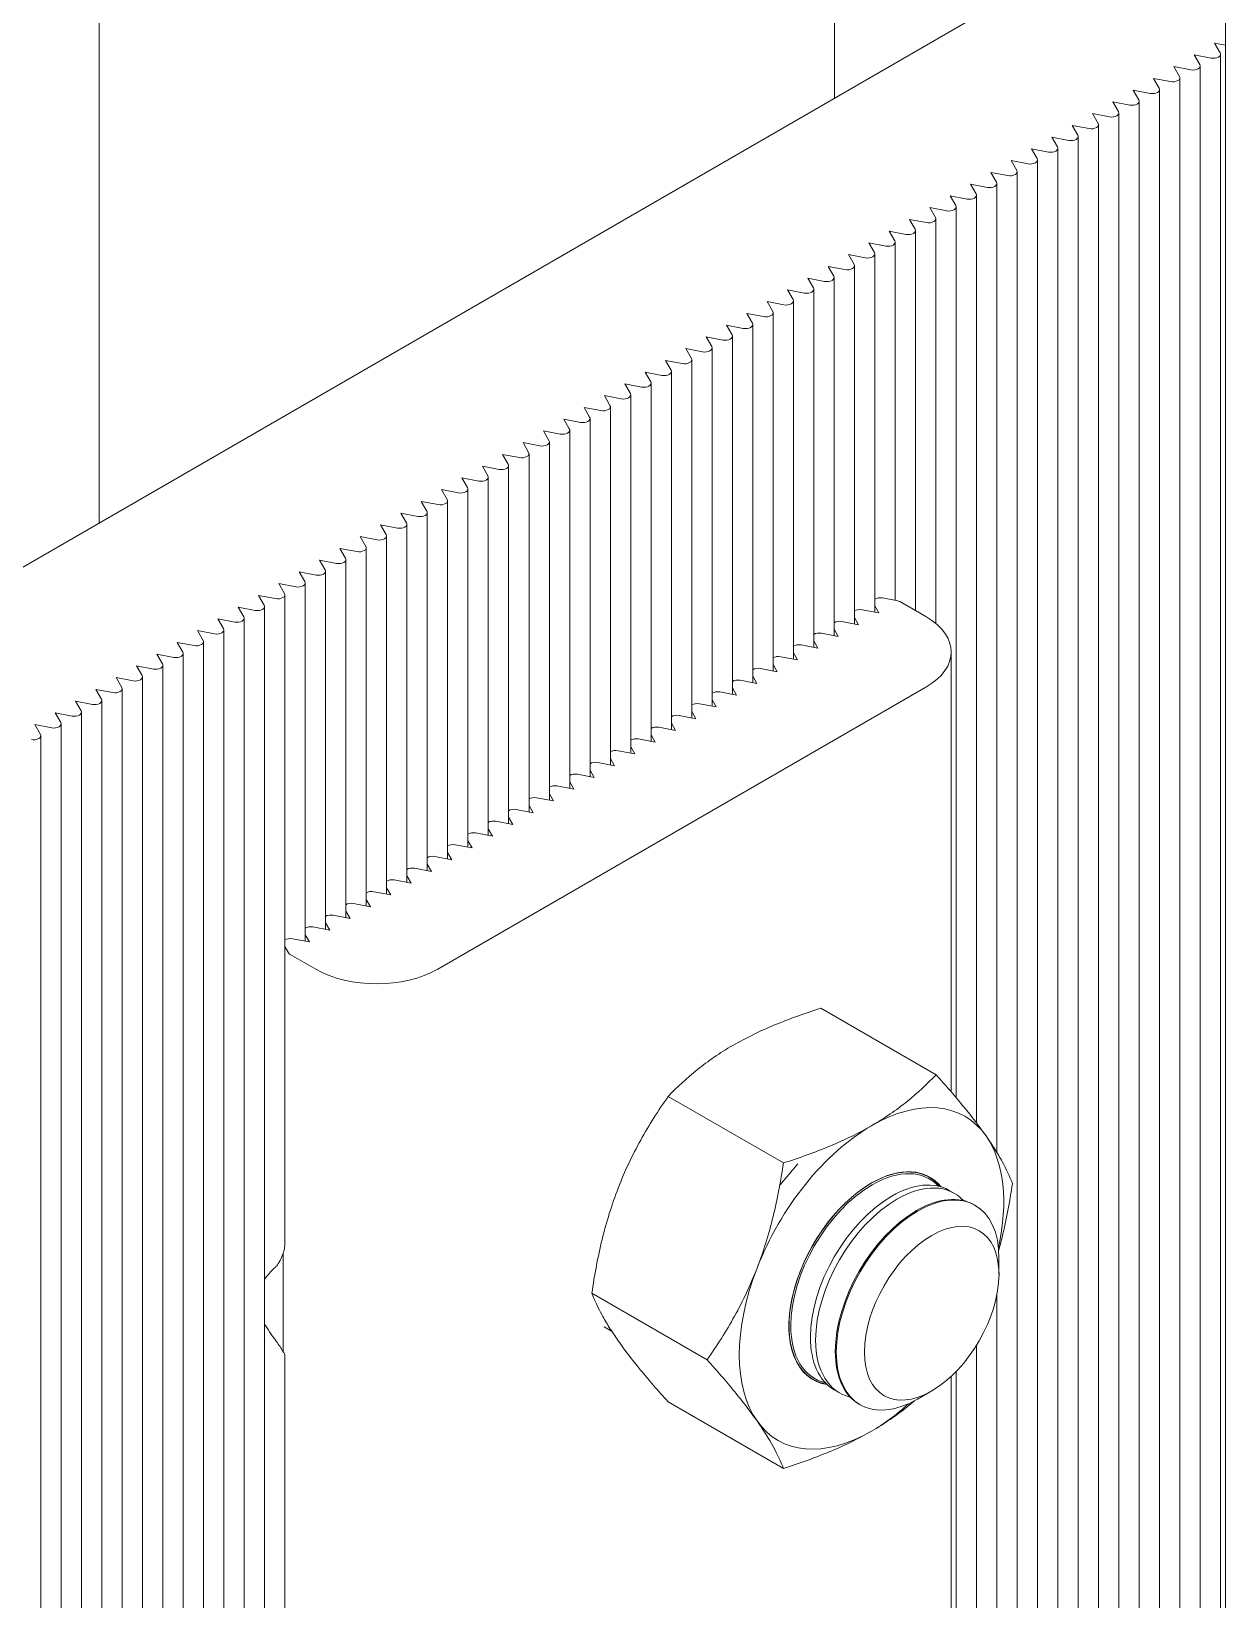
# Model space of a CAD drawing. Extents: x -37 to 4620, y -49 to 348.
# Drawn here: x 1783.44 to 1790.91, y 242.54 to 252.35 of the extents above; entities that cross this region are included whole.
import ezdxf

# ---------------------------------------------------------------- set-up
doc = ezdxf.new("R2010")
doc.units = 0
doc.header["$LTSCALE"] = 5
doc.layers.add('PV-B6A89', color=7, linetype='CONTINUOUS', lineweight=15)

msp = doc.modelspace()

# ---------------------------------------------------------------- linework, layer by layer
at = {"layer": 'PV-B6A89', "extrusion": (-1.1e-15, 0.816497, 0.57735)}
for p, q in [((1783.865, 258.4319, 36.4621), (1783.865, 249.2767, 36.4621)), ((1788.4657, 251.933, 36.4621), (1788.4657, 257.9259, 36.4621)), ((1790.9135, 235.2107, 36.4621), (1790.9135, 253.5819, 36.4621)), ((1781.2985, 247.795, 36.4621), (1790.9135, 253.3462, 36.4621)), ((1790.9135, 252.2643, 36.4621), (1790.8444, 252.2775, 36.4621)), ((1790.8444, 252.2775, 36.4621), (1790.8796, 252.2166, 36.4621)), ((1790.8227, 252.1838, 36.4621), (1790.7171, 252.2041, 36.4621)), ((1790.7171, 252.2041, 36.4621), (1790.7523, 252.1431, 36.4621)), ((1790.8819, 236.7766, 36.4621), (1790.8819, 252.2084, 36.4621)), ((1790.6954, 252.1103, 36.4621), (1790.5899, 252.1306, 36.4621)), ((1790.5899, 252.1306, 36.4621), (1790.625, 252.0696, 36.4621)), ((1790.7546, 236.7031, 36.4621), (1790.7546, 252.1349, 36.4621)), ((1790.4408, 251.9633, 36.4621), (1790.3353, 251.9836, 36.4621)), ((1790.3353, 251.9836, 36.4621), (1790.3705, 251.9227, 36.4621)), ((1790.5681, 252.0368, 36.4621), (1790.4626, 252.0571, 36.4621)), ((1790.4626, 252.0571, 36.4621), (1790.4978, 251.9962, 36.4621)), ((1790.5001, 236.5562, 36.4621), (1790.5001, 251.9879, 36.4621)), ((1790.6273, 236.6296, 36.4621), (1790.6273, 252.0614, 36.4621)), ((1790.3136, 251.8898, 36.4621), (1790.208, 251.9101, 36.4621)), ((1790.208, 251.9101, 36.4621), (1790.2432, 251.8492, 36.4621)), ((1790.3728, 236.4827, 36.4621), (1790.3728, 251.9145, 36.4621)), ((1790.1863, 251.8163, 36.4621), (1790.0807, 251.8366, 36.4621)), ((1790.0807, 251.8366, 36.4621), (1790.1159, 251.7757, 36.4621)), ((1790.2455, 236.4092, 36.4621), (1790.2455, 251.841, 36.4621)), ((1789.9317, 251.6694, 36.4621), (1789.8262, 251.6897, 36.4621)), ((1789.8262, 251.6897, 36.4621), (1789.8614, 251.6287, 36.4621)), ((1790.059, 251.7428, 36.4621), (1789.9535, 251.7632, 36.4621)), ((1789.9535, 251.7632, 36.4621), (1789.9886, 251.7022, 36.4621)), ((1789.9909, 236.2622, 36.4621), (1789.9909, 251.694, 36.4621)), ((1790.1182, 236.3357, 36.4621), (1790.1182, 251.7675, 36.4621)), ((1789.8044, 251.5959, 36.4621), (1789.6989, 251.6162, 36.4621)), ((1789.6989, 251.6162, 36.4621), (1789.7341, 251.5553, 36.4621)), ((1789.8637, 236.1887, 36.4621), (1789.8637, 251.6205, 36.4621)), ((1789.6772, 251.5224, 36.4621), (1789.5716, 251.5427, 36.4621)), ((1789.5716, 251.5427, 36.4621), (1789.6068, 251.4818, 36.4621)), ((1789.7364, 236.1153, 36.4621), (1789.7364, 251.547, 36.4621)), ((1789.4226, 251.3754, 36.4621), (1789.3171, 251.3957, 36.4621)), ((1789.3171, 251.3957, 36.4621), (1789.3522, 251.3348, 36.4621)), ((1789.5499, 251.4489, 36.4621), (1789.4443, 251.4692, 36.4621)), ((1789.4443, 251.4692, 36.4621), (1789.4795, 251.4083, 36.4621)), ((1789.4818, 245.3402, 36.4621), (1789.4818, 251.4001, 36.4621)), ((1789.6091, 236.0418, 36.4621), (1789.6091, 251.4736, 36.4621)), ((1789.2953, 251.3019, 36.4621), (1789.1898, 251.3222, 36.4621)), ((1789.1898, 251.3222, 36.4621), (1789.225, 251.2613, 36.4621)), ((1789.3545, 245.5244, 36.4621), (1789.3545, 251.3266, 36.4621)), ((1789.168, 251.2285, 36.4621), (1789.0625, 251.2488, 36.4621)), ((1789.0625, 251.2488, 36.4621), (1789.0977, 251.1878, 36.4621)), ((1789.2273, 245.6818, 36.4621), (1789.2273, 251.2531, 36.4621)), ((1788.9135, 251.0815, 36.4621), (1788.8079, 251.1018, 36.4621)), ((1788.8079, 251.1018, 36.4621), (1788.8431, 251.0409, 36.4621)), ((1788.9352, 251.1753, 36.4621), (1788.9704, 251.1143, 36.4621)), ((1789.0408, 251.155, 36.4621), (1788.9352, 251.1753, 36.4621)), ((1788.9727, 248.7286, 36.4621), (1788.9727, 251.1061, 36.4621)), ((1789.1, 248.6481, 36.4621), (1789.1, 251.1796, 36.4621)), ((1788.7862, 251.008, 36.4621), (1788.6807, 251.0283, 36.4621)), ((1788.6807, 251.0283, 36.4621), (1788.7158, 250.9674, 36.4621)), ((1788.8454, 248.7921, 36.4621), (1788.8454, 251.0326, 36.4621)), ((1788.6589, 250.9345, 36.4621), (1788.5534, 250.9548, 36.4621)), ((1788.5534, 250.9548, 36.4621), (1788.5886, 250.8939, 36.4621)), ((1788.7182, 248.7186, 36.4621), (1788.7182, 250.9592, 36.4621)), ((1788.4044, 250.7875, 36.4621), (1788.2988, 250.8079, 36.4621)), ((1788.2988, 250.8079, 36.4621), (1788.334, 250.7469, 36.4621)), ((1788.5316, 250.861, 36.4621), (1788.4261, 250.8813, 36.4621)), ((1788.4261, 250.8813, 36.4621), (1788.4613, 250.8204, 36.4621)), ((1788.4636, 248.5716, 36.4621), (1788.4636, 250.8122, 36.4621)), ((1788.5909, 248.6451, 36.4621), (1788.5909, 250.8857, 36.4621)), ((1788.2771, 250.7141, 36.4621), (1788.1715, 250.7344, 36.4621)), ((1788.1715, 250.7344, 36.4621), (1788.2067, 250.6734, 36.4621)), ((1788.3363, 248.4981, 36.4621), (1788.3363, 250.7387, 36.4621)), ((1788.1498, 250.6406, 36.4621), (1788.0443, 250.6609, 36.4621)), ((1788.0443, 250.6609, 36.4621), (1788.0794, 250.6, 36.4621)), ((1788.209, 248.4246, 36.4621), (1788.209, 250.6652, 36.4621)), ((1787.8952, 250.4936, 36.4621), (1787.7897, 250.5139, 36.4621)), ((1787.7897, 250.5139, 36.4621), (1787.8249, 250.453, 36.4621)), ((1788.0225, 250.5671, 36.4621), (1787.917, 250.5874, 36.4621)), ((1787.917, 250.5874, 36.4621), (1787.9522, 250.5265, 36.4621)), ((1787.9545, 248.2777, 36.4621), (1787.9545, 250.5183, 36.4621)), ((1788.0818, 248.3511, 36.4621), (1788.0818, 250.5917, 36.4621)), ((1787.768, 250.4201, 36.4621), (1787.6624, 250.4404, 36.4621)), ((1787.6624, 250.4404, 36.4621), (1787.6976, 250.3795, 36.4621)), ((1787.8272, 248.2042, 36.4621), (1787.8272, 250.4448, 36.4621)), ((1787.6407, 250.3466, 36.4621), (1787.5352, 250.3669, 36.4621)), ((1787.5352, 250.3669, 36.4621), (1787.5703, 250.306, 36.4621)), ((1787.6999, 248.1307, 36.4621), (1787.6999, 250.3713, 36.4621)), ((1787.3861, 250.1997, 36.4621), (1787.2806, 250.22, 36.4621)), ((1787.2806, 250.22, 36.4621), (1787.3158, 250.159, 36.4621)), ((1787.5134, 250.2732, 36.4621), (1787.4079, 250.2935, 36.4621)), ((1787.4079, 250.2935, 36.4621), (1787.4431, 250.2325, 36.4621)), ((1787.4454, 247.9837, 36.4621), (1787.4454, 250.2243, 36.4621)), ((1787.5726, 248.0572, 36.4621), (1787.5726, 250.2978, 36.4621)), ((1787.2589, 250.1262, 36.4621), (1787.1533, 250.1465, 36.4621)), ((1787.1533, 250.1465, 36.4621), (1787.1885, 250.0856, 36.4621)), ((1787.3181, 247.9102, 36.4621), (1787.3181, 250.1508, 36.4621)), ((1787.1316, 250.0527, 36.4621), (1787.026, 250.073, 36.4621)), ((1787.026, 250.073, 36.4621), (1787.0612, 250.0121, 36.4621)), ((1787.1908, 247.8367, 36.4621), (1787.1908, 250.0773, 36.4621)), ((1786.877, 249.9057, 36.4621), (1786.7715, 249.926, 36.4621)), ((1786.7715, 249.926, 36.4621), (1786.8067, 249.8651, 36.4621)), ((1787.0043, 249.9792, 36.4621), (1786.8988, 249.9995, 36.4621)), ((1786.8988, 249.9995, 36.4621), (1786.9339, 249.9386, 36.4621)), ((1786.9362, 247.6898, 36.4621), (1786.9362, 249.9304, 36.4621)), ((1787.0635, 247.7633, 36.4621), (1787.0635, 250.0039, 36.4621)), ((1786.7497, 249.8322, 36.4621), (1786.6442, 249.8526, 36.4621)), ((1786.6442, 249.8526, 36.4621), (1786.6794, 249.7916, 36.4621)), ((1786.809, 247.6163, 36.4621), (1786.809, 249.8569, 36.4621)), ((1786.6225, 249.7588, 36.4621), (1786.5169, 249.7791, 36.4621)), ((1786.5169, 249.7791, 36.4621), (1786.5521, 249.7181, 36.4621)), ((1786.6817, 247.5428, 36.4621), (1786.6817, 249.7834, 36.4621)), ((1786.3679, 249.6118, 36.4621), (1786.2624, 249.6321, 36.4621)), ((1786.2624, 249.6321, 36.4621), (1786.2975, 249.5712, 36.4621)), ((1786.4952, 249.6853, 36.4621), (1786.3896, 249.7056, 36.4621)), ((1786.3896, 249.7056, 36.4621), (1786.4248, 249.6447, 36.4621)), ((1786.4271, 247.3958, 36.4621), (1786.4271, 249.6364, 36.4621)), ((1786.5544, 247.4693, 36.4621), (1786.5544, 249.7099, 36.4621)), ((1786.2406, 249.5383, 36.4621), (1786.1351, 249.5586, 36.4621)), ((1786.1351, 249.5586, 36.4621), (1786.1703, 249.4977, 36.4621)), ((1786.2998, 247.3224, 36.4621), (1786.2998, 249.563, 36.4621)), ((1786.1133, 249.4648, 36.4621), (1786.0078, 249.4851, 36.4621)), ((1786.0078, 249.4851, 36.4621), (1786.043, 249.4242, 36.4621)), ((1786.1726, 247.2489, 36.4621), (1786.1726, 249.4895, 36.4621)), ((1785.8588, 249.3179, 36.4621), (1785.7532, 249.3382, 36.4621)), ((1785.7532, 249.3382, 36.4621), (1785.7884, 249.2772, 36.4621)), ((1785.9861, 249.3913, 36.4621), (1785.8805, 249.4116, 36.4621)), ((1785.8805, 249.4116, 36.4621), (1785.9157, 249.3507, 36.4621)), ((1785.918, 247.1019, 36.4621), (1785.918, 249.3425, 36.4621)), ((1786.0453, 247.1754, 36.4621), (1786.0453, 249.416, 36.4621)), ((1785.7315, 249.2444, 36.4621), (1785.626, 249.2647, 36.4621)), ((1785.626, 249.2647, 36.4621), (1785.6611, 249.2037, 36.4621)), ((1785.7907, 247.0284, 36.4621), (1785.7907, 249.269, 36.4621)), ((1785.6042, 249.1709, 36.4621), (1785.4987, 249.1912, 36.4621)), ((1785.4987, 249.1912, 36.4621), (1785.5339, 249.1303, 36.4621)), ((1785.6635, 246.9549, 36.4621), (1785.6635, 249.1955, 36.4621)), ((1785.2441, 249.0442, 36.4621), (1785.2793, 248.9833, 36.4621)), ((1785.3497, 249.0239, 36.4621), (1785.2441, 249.0442, 36.4621)), ((1785.3714, 249.1177, 36.4621), (1785.4066, 249.0568, 36.4621)), ((1785.4769, 249.0974, 36.4621), (1785.3714, 249.1177, 36.4621)), ((1785.4089, 246.808, 36.4621), (1785.4089, 249.0486, 36.4621)), ((1785.5362, 246.8814, 36.4621), (1785.5362, 249.122, 36.4621)), ((1785.1168, 248.9707, 36.4621), (1785.152, 248.9098, 36.4621)), ((1785.2224, 248.9504, 36.4621), (1785.1168, 248.9707, 36.4621)), ((1785.2816, 246.7345, 36.4621), (1785.2816, 248.9751, 36.4621)), ((1784.9896, 248.8973, 36.4621), (1785.0247, 248.8363, 36.4621)), ((1785.0951, 248.8769, 36.4621), (1784.9896, 248.8973, 36.4621)), ((1785.1543, 246.661, 36.4621), (1785.1543, 248.9016, 36.4621)), ((1784.8405, 248.73, 36.4621), (1784.735, 248.7503, 36.4621)), ((1784.735, 248.7503, 36.4621), (1784.7702, 248.6894, 36.4621)), ((1784.9678, 248.8035, 36.4621), (1784.8623, 248.8238, 36.4621)), ((1784.8623, 248.8238, 36.4621), (1784.8975, 248.7628, 36.4621)), ((1784.8998, 233.3228, 36.4621), (1784.8998, 248.7546, 36.4621)), ((1785.0271, 244.7678, 36.4621), (1785.0271, 248.8281, 36.4621)), ((1788.7443, 248.7135, 36.4621), (1788.6388, 248.7338, 36.4621)), ((1788.7182, 248.7589, 36.4621), (1788.7443, 248.7135, 36.4621)), ((1788.8615, 248.789, 36.4621), (1788.7661, 248.8073, 36.4621)), ((1789.0382, 248.6908, 36.4621), (1788.8791, 248.7827, 36.4621)), ((1784.7133, 248.6565, 36.4621), (1784.6077, 248.6768, 36.4621)), ((1784.6077, 248.6768, 36.4621), (1784.6429, 248.6159, 36.4621)), ((1784.7725, 233.2494, 36.4621), (1784.7725, 248.6811, 36.4621)), ((1788.617, 248.64, 36.4621), (1788.5115, 248.6604, 36.4621)), ((1788.5909, 248.6854, 36.4621), (1788.617, 248.64, 36.4621)), ((1784.586, 248.583, 36.4621), (1784.4805, 248.6033, 36.4621)), ((1784.4805, 248.6033, 36.4621), (1784.5156, 248.5424, 36.4621)), ((1784.6452, 233.1759, 36.4621), (1784.6452, 248.6077, 36.4621)), ((1788.3363, 248.5384, 36.4621), (1788.3625, 248.4931, 36.4621)), ((1788.4898, 248.5666, 36.4621), (1788.3842, 248.5869, 36.4621)), ((1788.4636, 248.6119, 36.4621), (1788.4898, 248.5666, 36.4621)), ((1784.3314, 248.436, 36.4621), (1784.2259, 248.4563, 36.4621)), ((1784.2259, 248.4563, 36.4621), (1784.2611, 248.3954, 36.4621)), ((1784.4587, 248.5095, 36.4621), (1784.3532, 248.5298, 36.4621)), ((1784.3532, 248.5298, 36.4621), (1784.3884, 248.4689, 36.4621)), ((1784.3907, 233.0289, 36.4621), (1784.3907, 248.4607, 36.4621)), ((1784.5179, 233.1024, 36.4621), (1784.5179, 248.5342, 36.4621)), ((1788.2352, 248.4196, 36.4621), (1788.1297, 248.4399, 36.4621)), ((1788.209, 248.4649, 36.4621), (1788.2352, 248.4196, 36.4621)), ((1788.3625, 248.4931, 36.4621), (1788.257, 248.5134, 36.4621)), ((1789.1964, 245.7179, 36.4621), (1789.1964, 248.4704, 36.4621)), ((1784.2042, 248.3626, 36.4621), (1784.0986, 248.3829, 36.4621)), ((1784.0986, 248.3829, 36.4621), (1784.1338, 248.3219, 36.4621)), ((1784.2634, 232.9554, 36.4621), (1784.2634, 248.3872, 36.4621)), ((1788.1079, 248.3461, 36.4621), (1788.0024, 248.3664, 36.4621)), ((1788.0818, 248.3914, 36.4621), (1788.1079, 248.3461, 36.4621)), ((1784.0769, 248.2891, 36.4621), (1783.9713, 248.3094, 36.4621)), ((1783.9713, 248.3094, 36.4621), (1784.0065, 248.2484, 36.4621)), ((1784.1361, 232.8819, 36.4621), (1784.1361, 248.3137, 36.4621)), ((1785.9835, 246.4863, 36.4621), (1789.0382, 248.2499, 36.4621)), ((1787.8272, 248.2445, 36.4621), (1787.8534, 248.1991, 36.4621)), ((1787.9807, 248.2726, 36.4621), (1787.8751, 248.2929, 36.4621)), ((1787.9545, 248.318, 36.4621), (1787.9807, 248.2726, 36.4621)), ((1783.8223, 248.1421, 36.4621), (1783.7168, 248.1624, 36.4621)), ((1783.7168, 248.1624, 36.4621), (1783.752, 248.1015, 36.4621)), ((1783.9496, 248.2156, 36.4621), (1783.8441, 248.2359, 36.4621)), ((1783.8441, 248.2359, 36.4621), (1783.8792, 248.175, 36.4621)), ((1783.8815, 232.735, 36.4621), (1783.8815, 248.1667, 36.4621)), ((1784.0088, 232.8084, 36.4621), (1784.0088, 248.2402, 36.4621)), ((1787.7261, 248.1257, 36.4621), (1787.6206, 248.146, 36.4621)), ((1787.6999, 248.171, 36.4621), (1787.7261, 248.1257, 36.4621)), ((1787.8534, 248.1991, 36.4621), (1787.7478, 248.2194, 36.4621)), ((1783.695, 248.0686, 36.4621), (1783.5895, 248.0889, 36.4621)), ((1783.5895, 248.0889, 36.4621), (1783.6247, 248.028, 36.4621)), ((1783.7543, 232.6615, 36.4621), (1783.7543, 248.0933, 36.4621)), ((1787.5988, 248.0522, 36.4621), (1787.4933, 248.0725, 36.4621)), ((1787.5726, 248.0975, 36.4621), (1787.5988, 248.0522, 36.4621)), ((1783.5678, 247.9951, 36.4621), (1783.4622, 248.0154, 36.4621)), ((1783.4622, 248.0154, 36.4621), (1783.4974, 247.9545, 36.4621)), ((1783.627, 232.588, 36.4621), (1783.627, 248.0198, 36.4621)), ((1787.3181, 247.9505, 36.4621), (1787.3443, 247.9052, 36.4621)), ((1787.4715, 247.9787, 36.4621), (1787.366, 247.999, 36.4621)), ((1787.4454, 248.024, 36.4621), (1787.4715, 247.9787, 36.4621)), ((1783.4997, 232.5145, 36.4621), (1783.4997, 247.9463, 36.4621)), ((1787.217, 247.8317, 36.4621), (1787.1114, 247.852, 36.4621)), ((1787.1908, 247.877, 36.4621), (1787.217, 247.8317, 36.4621)), ((1787.3443, 247.9052, 36.4621), (1787.2387, 247.9255, 36.4621)), ((1787.0897, 247.7582, 36.4621), (1786.9842, 247.7785, 36.4621)), ((1787.0635, 247.8036, 36.4621), (1787.0897, 247.7582, 36.4621)), ((1786.809, 247.6566, 36.4621), (1786.8351, 247.6113, 36.4621)), ((1786.9624, 247.6847, 36.4621), (1786.8569, 247.7051, 36.4621)), ((1786.9362, 247.7301, 36.4621), (1786.9624, 247.6847, 36.4621)), ((1786.7079, 247.5378, 36.4621), (1786.6023, 247.5581, 36.4621)), ((1786.6817, 247.5831, 36.4621), (1786.7079, 247.5378, 36.4621)), ((1786.8351, 247.6113, 36.4621), (1786.7296, 247.6316, 36.4621)), ((1786.5806, 247.4643, 36.4621), (1786.475, 247.4846, 36.4621)), ((1786.5544, 247.5096, 36.4621), (1786.5806, 247.4643, 36.4621)), ((1786.2998, 247.3627, 36.4621), (1786.326, 247.3173, 36.4621)), ((1786.4533, 247.3908, 36.4621), (1786.3478, 247.4111, 36.4621)), ((1786.4271, 247.4361, 36.4621), (1786.4533, 247.3908, 36.4621)), ((1786.1987, 247.2438, 36.4621), (1786.0932, 247.2641, 36.4621)), ((1786.1726, 247.2892, 36.4621), (1786.1987, 247.2438, 36.4621)), ((1786.326, 247.3173, 36.4621), (1786.2205, 247.3376, 36.4621)), ((1786.0715, 247.1704, 36.4621), (1785.9659, 247.1907, 36.4621)), ((1786.0453, 247.2157, 36.4621), (1786.0715, 247.1704, 36.4621)), ((1785.7907, 247.0687, 36.4621), (1785.8169, 247.0234, 36.4621)), ((1785.9442, 247.0969, 36.4621), (1785.8386, 247.1172, 36.4621)), ((1785.918, 247.1422, 36.4621), (1785.9442, 247.0969, 36.4621)), ((1785.6896, 246.9499, 36.4621), (1785.5841, 246.9702, 36.4621)), ((1785.6635, 246.9952, 36.4621), (1785.6896, 246.9499, 36.4621)), ((1785.8169, 247.0234, 36.4621), (1785.7114, 247.0437, 36.4621)), ((1785.5623, 246.8764, 36.4621), (1785.4568, 246.8967, 36.4621)), ((1785.5362, 246.9217, 36.4621), (1785.5623, 246.8764, 36.4621)), ((1785.2816, 246.7748, 36.4621), (1785.3078, 246.7294, 36.4621)), ((1785.4351, 246.8029, 36.4621), (1785.3295, 246.8232, 36.4621)), ((1785.4089, 246.8483, 36.4621), (1785.4351, 246.8029, 36.4621)), ((1785.1805, 246.656, 36.4621), (1785.075, 246.6763, 36.4621)), ((1785.1543, 246.7013, 36.4621), (1785.1805, 246.656, 36.4621)), ((1785.3078, 246.7294, 36.4621), (1785.2023, 246.7498, 36.4621)), ((1785.0271, 246.6278, 36.4621), (1785.0499, 246.5883, 36.4621)), ((1785.0607, 246.5781, 36.4621), (1785.2198, 246.4863, 36.4621)), ((1788.3806, 246.2418, 36.4621), (1789.1015, 245.8255, 36.4621)), ((1788.1235, 246.1512, 36.4621), (1788.1246, 246.1505, 36.4621)), ((1787.4253, 245.6902, 36.4621), (1788.1462, 245.274, 36.4621)), ((1788.1236, 245.1348, 36.4621), (1788.2366, 245.2676, 36.4621)), ((1789.0614, 245.1732, 36.4621), (1789.0495, 245.1801, 36.4621)), ((1789.217, 245.0834, 36.4621), (1789.1845, 245.1022, 36.4621)), ((1789.3462, 245.0088, 36.4621), (1789.3401, 245.0123, 36.4621)), ((1785.0157, 244.0945, 36.4621), (1785.0157, 244.7091, 36.4621)), ((1789.4953, 244.5777, 36.4621), (1789.4953, 244.6792, 36.4621)), ((1786.9476, 244.4591, 36.4621), (1787.6685, 244.0429, 36.4621)), ((1789.4818, 237.9918, 36.4621), (1789.4818, 244.4478, 36.4621)), ((1787.0255, 244.2494, 36.4621), (1787.0714, 244.2229, 36.4621)), ((1789.3545, 238.176, 36.4621), (1789.3545, 244.1335, 36.4621)), ((1785.0271, 237.4194, 36.4621), (1785.0271, 244.0702, 36.4621)), ((1788.3414, 243.9261, 36.4621), (1788.3295, 243.933, 36.4621)), ((1789.1964, 238.3694, 36.4621), (1789.1964, 243.9397, 36.4621)), ((1789.2273, 238.3333, 36.4621), (1789.2273, 243.9699, 36.4621)), ((1788.497, 243.8363, 36.4621), (1788.4645, 243.8551, 36.4621)), ((1789.0741, 243.8481, 36.4621), (1788.9862, 243.7974, 36.4621)), ((1787.4253, 243.7796, 36.4621), (1788.1462, 243.3634, 36.4621)), ((1788.6262, 243.7617, 36.4621), (1788.6201, 243.7653, 36.4621))]:
    msp.add_line(p, q, dxfattribs=at)
at = {"layer": 'PV-B6A89', "extrusion": (-5e-16, -5e-16, -1)}
for centre, major_axis, start_param, end_param in [((1790.8369, 252.2084, 36.4621), (0.045, 0), -0.321751, 1.892547), ((1789.5641, 251.4736, 36.4621), (0.045, 0), -0.321751, 1.892547), ((1788.5459, 250.8857, 36.4621), (0.045, 0), -0.321751, 1.892547), ((1786.1276, 249.4895, 36.4621), (0.045, 0), -0.321751, 1.892547), ((1783.7093, 248.0933, 36.4621), (0.045, 0), -0.321751, 1.892547), ((1789.0741, 244.3345, 36.4621), (0.2979, 0.5159), -0.785398, 2.356194), ((1789.0741, 244.3345, 36.4621), (-0.2979, -0.5159), -0.785398, 2.356194), ((1788.7014, 244.5497, 36.4621), (-0.36, -0.6235), -0.171784, 0.785398), ((1788.857, 244.4599, 36.4621), (-0.36, -0.6235), -0.171784, 0.785398)]:
    msp.add_ellipse(centre, major_axis=major_axis, ratio=0.57735, start_param=start_param, end_param=end_param, dxfattribs=at)
at = {"layer": 'PV-B6A89', "extrusion": (-6e-16, -2e-16, -1)}
for centre in [(1790.5823, 252.0614, 36.4621), (1790.0732, 251.7675, 36.4621), (1789.055, 251.1796, 36.4621), (1786.6367, 249.7834, 36.4621)]:
    msp.add_ellipse(centre, major_axis=(0.045, 0), ratio=0.57735, start_param=-0.321751, end_param=1.892547, dxfattribs=at)
at = {"layer": 'PV-B6A89', "extrusion": (-5e-16, -4e-16, -1)}
for centre, major_axis, start_param, end_param in [((1790.7096, 252.1349, 36.4621), (0.045, 0), -0.321751, 1.892547), ((1790.3278, 251.9145, 36.4621), (0.045, 0), -0.321751, 1.892547), ((1789.1823, 251.2531, 36.4621), (0.045, 0), -0.321751, 1.892547), ((1788.9277, 251.1061, 36.4621), (0.045, 0), -0.321751, 1.892547), ((1788.2913, 250.7387, 36.4621), (0.045, 0), -0.321751, 1.892547), ((1788.0368, 250.5917, 36.4621), (0.045, 0), -0.321751, 1.892547), ((1787.5276, 250.2978, 36.4621), (0.045, 0), -0.321751, 1.892547), ((1787.0185, 250.0039, 36.4621), (0.045, 0), -0.321751, 1.892547), ((1786.8912, 249.9304, 36.4621), (0.045, 0), -0.321751, 1.892547), ((1786.764, 249.8569, 36.4621), (0.045, 0), -0.321751, 1.892547), ((1786.5094, 249.7099, 36.4621), (0.045, 0), -0.321751, 1.892547), ((1786.0003, 249.416, 36.4621), (0.045, 0), -0.321751, 1.892547), ((1785.873, 249.3425, 36.4621), (0.045, 0), -0.321751, 1.892547), ((1785.6185, 249.1955, 36.4621), (0.045, 0), -0.321751, 1.892547), ((1785.1093, 248.9016, 36.4621), (0.045, 0), -0.321751, 1.892547), ((1784.4729, 248.5342, 36.4621), (0.045, 0), -0.321751, 1.892547), ((1784.6002, 248.6077, 36.4621), (0.045, 0), -0.321751, 1.892547), ((1784.3457, 248.4607, 36.4621), (0.045, 0), -0.321751, 1.892547), ((1784.0911, 248.3137, 36.4621), (0.045, 0), -0.321751, 1.892547), ((1783.4547, 247.9463, 36.4621), (0.045, 0), -0.321751, 1.892547), ((1783.582, 248.0198, 36.4621), (0.045, 0), -0.321751, 1.892547), ((1788.8245, 244.4786, 36.4621), (-0.36, -0.6235), 0, 0.785398), ((1788.9801, 244.3888, 36.4621), (-0.36, -0.6235), 0, 0.785398)]:
    msp.add_ellipse(centre, major_axis=major_axis, ratio=0.57735, start_param=start_param, end_param=end_param, dxfattribs=at)
at = {"layer": 'PV-B6A89', "extrusion": (-6e-16, -6e-16, -1)}
for centre, major_axis, ratio, start_param, end_param in [((1790.4551, 251.9879, 36.4621), (0.045, 0), 0.57735, -0.321751, 1.892547), ((1789.4368, 251.4001, 36.4621), (0.045, 0), 0.57735, -0.321751, 1.892547), ((1788.8004, 251.0326, 36.4621), (0.045, 0), 0.57735, -0.321751, 1.892547), ((1786.3821, 249.6364, 36.4621), (0.045, 0), 0.57735, -0.321751, 1.892547), ((1786.5806, 244.084, 36.4621), (-1.7124, 0.3841), 0.368973, 0.126697, 0.269732), ((1786.5806, 244.084, 36.4621), (-1.7124, 0.3841), 0.368973, -0.434881, -0.291846)]:
    msp.add_ellipse(centre, major_axis=major_axis, ratio=ratio, start_param=start_param, end_param=end_param, dxfattribs=at)
at = {"layer": 'PV-B6A89', "extrusion": (-5e-16, -1e-16, -1)}
for centre in [(1790.2005, 251.841, 36.4621), (1789.6914, 251.547, 36.4621), (1788.164, 250.6652, 36.4621), (1787.6549, 250.3713, 36.4621), (1787.4004, 250.2243, 36.4621), (1785.4912, 249.122, 36.4621), (1785.2366, 248.9751, 36.4621), (1784.9821, 248.8281, 36.4621)]:
    msp.add_ellipse(centre, major_axis=(0.045, 0), ratio=0.57735, start_param=-0.321751, end_param=1.892547, dxfattribs=at)
at = {"layer": 'PV-B6A89', "extrusion": (-5e-16, -3e-16, -1)}
for centre in [(1789.9459, 251.694, 36.4621), (1789.8187, 251.6205, 36.4621), (1789.3095, 251.3266, 36.4621), (1788.6732, 250.9592, 36.4621), (1788.4186, 250.8122, 36.4621), (1787.9095, 250.5183, 36.4621), (1787.7822, 250.4448, 36.4621), (1787.2731, 250.1508, 36.4621), (1786.2548, 249.563, 36.4621), (1785.7457, 249.269, 36.4621), (1785.3639, 249.0486, 36.4621), (1784.8548, 248.7546, 36.4621), (1784.2184, 248.3872, 36.4621), (1783.8365, 248.1667, 36.4621)]:
    msp.add_ellipse(centre, major_axis=(0.045, 0), ratio=0.57735, start_param=-0.321751, end_param=1.892547, dxfattribs=at)
at = {"layer": 'PV-B6A89', "extrusion": (-5e-16, -6e-16, -1)}
for centre in [(1787.1458, 250.0773, 36.4621), (1784.7275, 248.6811, 36.4621)]:
    msp.add_ellipse(centre, major_axis=(0.045, 0), ratio=0.57735, start_param=-0.321751, end_param=1.892547, dxfattribs=at)
at = {"layer": 'PV-B6A89'}
for centre, major_axis, start_param, end_param in [((1788.6246, 248.7092, 36.4621), (-0.045, 0), -1.892547, -0.724888), ((1788.7518, 248.7827, 36.4621), (-0.045, 0), -1.892547, -0.724888), ((1788.8473, 248.7643, 36.4621), (-0.045, 0), -2.356194, -1.892547), ((1788.4973, 248.6357, 36.4621), (-0.045, 0), -1.892547, -0.724888), ((1788.6564, 248.4704, 36.4621), (0.54, 0), -0.785398, 0.785398), ((1788.37, 248.5622, 36.4621), (-0.045, 0), -1.892547, -0.724888), ((1788.1154, 248.4153, 36.4621), (-0.045, 0), -1.892547, -0.724888), ((1788.2427, 248.4887, 36.4621), (-0.045, 0), -1.892547, -0.724888), ((1787.9882, 248.3418, 36.4621), (-0.045, 0), -1.892547, -0.724888), ((1787.8609, 248.2683, 36.4621), (-0.045, 0), -1.892547, -0.724888), ((1787.6063, 248.1213, 36.4621), (-0.045, 0), -1.892547, -0.724888), ((1787.7336, 248.1948, 36.4621), (-0.045, 0), -1.892547, -0.724888), ((1787.479, 248.0478, 36.4621), (-0.045, 0), -1.892547, -0.724888), ((1787.3518, 247.9743, 36.4621), (-0.045, 0), -1.892547, -0.724888), ((1787.0972, 247.8274, 36.4621), (-0.045, 0), -1.892547, -0.724888), ((1787.2245, 247.9009, 36.4621), (-0.045, 0), -1.892547, -0.724888), ((1786.9699, 247.7539, 36.4621), (-0.045, 0), -1.892547, -0.724888), ((1786.8427, 247.6804, 36.4621), (-0.045, 0), -1.892547, -0.724888), ((1786.5881, 247.5334, 36.4621), (-0.045, 0), -1.892547, -0.724888), ((1786.7154, 247.6069, 36.4621), (-0.045, 0), -1.892547, -0.724888), ((1786.4608, 247.46, 36.4621), (-0.045, 0), -1.892547, -0.724888), ((1786.3335, 247.3865, 36.4621), (-0.045, 0), -1.892547, -0.724888), ((1786.079, 247.2395, 36.4621), (-0.045, 0), -1.892547, -0.724888), ((1786.2063, 247.313, 36.4621), (-0.045, 0), -1.892547, -0.724888), ((1785.9517, 247.166, 36.4621), (-0.045, 0), -1.892547, -0.724888), ((1785.8244, 247.0925, 36.4621), (-0.045, 0), -1.892547, -0.724888), ((1785.5699, 246.9456, 36.4621), (-0.045, 0), -1.892547, -0.724888), ((1785.6971, 247.019, 36.4621), (-0.045, 0), -1.892547, -0.724888), ((1785.4426, 246.8721, 36.4621), (-0.045, 0), -1.892547, -0.724888), ((1785.3153, 246.7986, 36.4621), (-0.045, 0), -1.892547, -0.724888), ((1785.0607, 246.6516, 36.4621), (-0.045, 0), -1.892547, -0.724888), ((1785.188, 246.7251, 36.4621), (-0.045, 0), -1.892547, -0.724888), ((1785.0926, 246.5965, 36.4621), (-0.045, 0), 0.321751, 0.785398), ((1785.6017, 246.7067, 36.4621), (0.54, 0), -2.356194, -0.785398), ((1788.6977, 244.5518, 36.4621), (0.585, 1.0132), -0.261799, 0.785398), ((1788.6977, 244.5518, 36.4621), (-0.585, -1.0132), -2.356194, -1.308997), ((1788.6977, 244.5518, 36.4621), (0.585, 1.0132), -1.068612, -0.261799), ((1788.6964, 244.5526, 36.4621), (0.3643, 0.631), -0.210715, 0.785398), ((1788.6977, 244.5518, 36.4621), (0.3656, 0.6333), -0.219142, 0.785398), ((1788.6977, 244.5518, 36.4621), (-0.3656, -0.6333), -2.356194, 0.219142), ((1788.6964, 244.5526, 36.4621), (-0.3643, -0.631), -2.356194, 0.210715), ((1788.6977, 244.5518, 36.4621), (-0.585, -1.0132), -1.308997, -0.261799), ((1788.6977, 244.5518, 36.4621), (0.585, 1.0132), -2.356194, -2.072981), ((1788.6977, 244.5518, 36.4621), (-0.585, -1.0132), -0.261799, 0.785398)]:
    msp.add_ellipse(centre, major_axis=major_axis, ratio=0.57735, start_param=start_param, end_param=end_param, dxfattribs=at)
at = {"layer": 'PV-B6A89', "extrusion": (-4e-16, -2e-16, -1)}
msp.add_ellipse((1783.9638, 248.2402, 36.4621), major_axis=(0.045, 0), ratio=0.57735, start_param=-0.321751, end_param=1.892547, dxfattribs=at)
at = {"layer": 'PV-B6A89', "extrusion": (-7e-16, -4e-16, -1)}
for centre, end_param in [((1788.7014, 244.5497, 36.4621), 0.171784), ((1788.857, 244.4599, 36.4621), 0.171784), ((1788.9862, 244.3853, 36.4621), 0.785398)]:
    msp.add_ellipse(centre, major_axis=(0.36, 0.6235), ratio=0.57735, start_param=-0.785398, end_param=end_param, dxfattribs=at)
at = {"layer": 'PV-B6A89', "extrusion": (-6e-16, -4e-16, -1)}
for centre in [(1788.7014, 244.5497, 36.4621), (1788.8245, 244.4786, 36.4621), (1788.857, 244.4599, 36.4621), (1788.9801, 244.3888, 36.4621)]:
    msp.add_ellipse(centre, major_axis=(0.36, 0.6235), ratio=0.57735, start_param=-2.356194, end_param=-0.785398, dxfattribs=at)
at = {"layer": 'PV-B6A89', "extrusion": (-6e-16, -3e-16, -1)}
for centre in [(1788.8245, 244.4786, 36.4621), (1788.9801, 244.3888, 36.4621)]:
    msp.add_ellipse(centre, major_axis=(0.36, 0.6235), ratio=0.57735, start_param=-0.785398, end_param=0, dxfattribs=at)
at = {"layer": 'PV-B6A89', "extrusion": (-8e-16, -3e-16, -1)}
msp.add_ellipse((1788.9862, 244.3853, 36.4621), major_axis=(-0.36, -0.6235), ratio=0.57735, start_param=-0.785398, end_param=2.356194, dxfattribs=at)
at = {"layer": 'PV-B6A89'}
for points, knots in [([(1787.829, 246.0086, 36.4621), (1787.9098, 246.0553, 36.4621), (1787.9988, 246.0984, 36.4621), (1788.1842, 246.1756, 36.4621), (1788.2811, 246.21, 36.4621), (1788.3806, 246.2418, 36.4621)], [0.012913134, 0.012913134, 0.012913134, 0.012913134, 0.015250814, 0.015250814, 0.017588494, 0.017588494, 0.017588494, 0.017588494]), ([(1787.4253, 245.6902, 36.4621), (1787.4805, 245.748, 36.4621), (1787.5413, 245.8048, 36.4621), (1787.6751, 245.9117, 36.4621), (1787.7483, 245.962, 36.4621), (1787.829, 246.0086, 36.4621)], [0.00824055, 0.00824055, 0.00824055, 0.00824055, 0.010576842, 0.010576842, 0.012913134, 0.012913134, 0.012913134, 0.012913134]), ([(1787.1126, 245.1173, 36.4621), (1787.1328, 245.1696, 36.4621), (1787.1549, 245.221, 36.4621), (1787.202, 245.3209, 36.4621), (1787.227, 245.3696, 36.4621), (1787.3059, 245.5122, 36.4621), (1787.3638, 245.6028, 36.4621), (1787.4253, 245.6902, 36.4621)], [0.00467371, 0.00467371, 0.00467371, 0.00467371, 0.005837709, 0.005837709, 0.007001709, 0.007001709, 0.009329709, 0.009329709, 0.009329709, 0.009329709]), ([(1788.1462, 245.274, 36.4621), (1788.2463, 245.3059, 36.4621), (1788.3447, 245.341, 36.4621), (1788.5299, 245.4182, 36.4621), (1788.617, 245.4605, 36.4621), (1788.6977, 245.5071, 36.4621)], [0.00824055, 0.00824055, 0.00824055, 0.00824055, 0.010576842, 0.010576842, 0.012913134, 0.012913134, 0.012913134, 0.012913134]), ([(1786.9476, 244.4591, 36.4621), (1786.9641, 244.5729, 36.4621), (1786.9849, 244.685, 36.4621), (1787.0387, 244.9048, 36.4621), (1787.0719, 245.0125, 36.4621), (1787.1126, 245.1173, 36.4621)], [0.000000238, 0.000000238, 0.000000238, 0.000000238, 0.002336974, 0.002336974, 0.00467371, 0.00467371, 0.00467371, 0.00467371]), ([(1784.9678, 244.6226, 36.4621), (1784.9702, 244.6246, 36.4621), (1784.9725, 244.627, 36.4621), (1784.9824, 244.6385, 36.4621), (1784.9897, 244.6505, 36.4621), (1785.0031, 244.6763, 36.4621), (1785.0091, 244.6903, 36.4621), (1785.0177, 244.7145, 36.4621), (1785.0214, 244.7268, 36.4621), (1785.0258, 244.7489, 36.4621), (1785.0271, 244.7586, 36.4621), (1785.0271, 244.7678, 36.4621)], [0.1349148, 0.1349148, 0.1349148, 0.1349148, 0.1958537, 0.1958537, 0.4399697, 0.4399697, 0.6840857, 0.6840857, 0.8826506, 0.8826506, 1.0350412, 1.0350412, 1.0350412, 1.0350412]), ([(1787.1126, 244.162, 36.4621), (1787.0923, 244.1909, 36.4621), (1787.0737, 244.2188, 36.4621), (1787.0402, 244.2722, 36.4621), (1787.0252, 244.2978, 36.4621), (1786.9848, 244.3715, 36.4621), (1786.9641, 244.4167, 36.4621), (1786.9476, 244.4591, 36.4621)], [0.00467371, 0.00467371, 0.00467371, 0.00467371, 0.005837709, 0.005837709, 0.007001709, 0.007001709, 0.009329709, 0.009329709, 0.009329709, 0.009329709]), ([(1785.0271, 244.0702, 36.4621), (1785.0271, 244.0724, 36.4621), (1785.0258, 244.0757, 36.4621), (1785.0214, 244.0849, 36.4621), (1785.0177, 244.0912, 36.4621), (1785.0091, 244.1056, 36.4621), (1785.0031, 244.1151, 36.4621), (1784.9897, 244.1357, 36.4621), (1784.9824, 244.1468, 36.4621), (1784.9725, 244.1602, 36.4621), (1784.9702, 244.1632, 36.4621), (1784.9678, 244.1662, 36.4621)], [1.4839478, 1.4839478, 1.4839478, 1.4839478, 1.6363384, 1.6363384, 1.8349034, 1.8349034, 2.0790194, 2.0790194, 2.3231354, 2.3231354, 2.3840743, 2.3840743, 2.3840743, 2.3840743]), ([(1787.4253, 243.7796, 36.4621), (1787.3637, 243.8482, 36.4621), (1787.3057, 243.9149, 36.4621), (1787.2005, 244.0429, 36.4621), (1787.1533, 244.1041, 36.4621), (1787.1126, 244.162, 36.4621)], [0.000000238, 0.000000238, 0.000000238, 0.000000238, 0.002336974, 0.002336974, 0.00467371, 0.00467371, 0.00467371, 0.00467371]), ([(1788.6977, 243.5965, 36.4621), (1788.7785, 243.6431, 36.4621), (1788.8532, 243.6945, 36.4621), (1788.9358, 243.7606, 36.4621), (1788.9511, 243.7734, 36.4621), (1788.966, 243.7862, 36.4621)], [0.012913134, 0.012913134, 0.012913134, 0.012913134, 0.015250814, 0.015250814, 0.015800604, 0.015800604, 0.015800604, 0.015800604])]:
    msp.add_open_spline(points, degree=3, knots=knots, dxfattribs=at)
at = {"layer": 'PV-B6A89', "extrusion": (2.031e-12, -3.2223e-12, -1)}
msp.add_open_spline([(1788.6977, 245.5071, 36.4621), (1788.7785, 245.5537, 36.4621), (1788.8532, 245.6051, 36.4621), (1788.9869, 245.7122, 36.4621), (1789.0465, 245.7681, 36.4621), (1789.1015, 245.8255, 36.4621)], degree=3, knots=[0.012913134, 0.012913134, 0.012913134, 0.012913134, 0.015250814, 0.015250814, 0.017588494, 0.017588494, 0.017588494, 0.017588494], dxfattribs=at)
at = {"layer": 'PV-B6A89', "extrusion": (-1.49481e-11, -1.27622e-11, -1)}
msp.add_open_spline([(1789.1015, 245.8255, 36.4621), (1789.1631, 245.7569, 36.4621), (1789.221, 245.6902, 36.4621), (1789.3263, 245.5622, 36.4621), (1789.3735, 245.501, 36.4621), (1789.4142, 245.4431, 36.4621)], degree=3, knots=[0.000000238, 0.000000238, 0.000000238, 0.000000238, 0.002336974, 0.002336974, 0.00467371, 0.00467371, 0.00467371, 0.00467371], dxfattribs=at)
at = {"layer": 'PV-B6A89', "extrusion": (-9.3e-12, -4.4692e-12, -1)}
msp.add_open_spline([(1789.4142, 245.4431, 36.4621), (1789.4345, 245.4143, 36.4621), (1789.4531, 245.3863, 36.4621), (1789.4866, 245.3329, 36.4621), (1789.5016, 245.3074, 36.4621), (1789.5419, 245.2336, 36.4621), (1789.5627, 245.1885, 36.4621), (1789.5791, 245.146, 36.4621)], degree=3, knots=[0.00467371, 0.00467371, 0.00467371, 0.00467371, 0.005837709, 0.005837709, 0.007001709, 0.007001709, 0.009329709, 0.009329709, 0.009329709, 0.009329709], dxfattribs=at)
at = {"layer": 'PV-B6A89', "extrusion": (9.8147e-12, -2.4594e-12, -1)}
msp.add_open_spline([(1787.9812, 244.6158, 36.4621), (1788.0015, 244.668, 36.4621), (1788.0201, 244.7215, 36.4621), (1788.0536, 244.8292, 36.4621), (1788.0686, 244.8837, 36.4621), (1788.109, 245.0486, 36.4621), (1788.1297, 245.1606, 36.4621), (1788.1462, 245.274, 36.4621)], degree=3, knots=[0.00467371, 0.00467371, 0.00467371, 0.00467371, 0.005837709, 0.005837709, 0.007001709, 0.007001709, 0.009329709, 0.009329709, 0.009329709, 0.009329709], dxfattribs=at)
at = {"layer": 'PV-B6A89', "extrusion": (1.05392e-11, -2.6519e-12, -1)}
msp.add_open_spline([(1789.5791, 245.146, 36.4621), (1789.5626, 245.0323, 36.4621), (1789.5418, 244.9201, 36.4621), (1789.5082, 244.7826, 36.4621), (1789.501, 244.7552, 36.4621), (1789.4935, 244.7279, 36.4621)], degree=3, knots=[0.000000238, 0.000000238, 0.000000238, 0.000000238, 0.002336974, 0.002336974, 0.002923304, 0.002923304, 0.002923304, 0.002923304], dxfattribs=at)
at = {"layer": 'PV-B6A89', "extrusion": (-5.6056e-12, 3.4196e-12, -1)}
msp.add_open_spline([(1787.6685, 244.0429, 36.4621), (1787.7302, 244.1306, 36.4621), (1787.7881, 244.2213, 36.4621), (1787.8933, 244.4114, 36.4621), (1787.9406, 244.5109, 36.4621), (1787.9812, 244.6158, 36.4621)], degree=3, knots=[0.000000238, 0.000000238, 0.000000238, 0.000000238, 0.002336974, 0.002336974, 0.00467371, 0.00467371, 0.00467371, 0.00467371], dxfattribs=at)
at = {"layer": 'PV-B6A89', "extrusion": (2.20424e-11, 1.80245e-11, -1)}
msp.add_open_spline([(1787.9812, 243.6605, 36.4621), (1787.961, 243.6893, 36.4621), (1787.9389, 243.7193, 36.4621), (1787.8918, 243.7805, 36.4621), (1787.8668, 243.8119, 36.4621), (1787.7879, 243.9079, 36.4621), (1787.73, 243.9745, 36.4621), (1787.6685, 244.0429, 36.4621)], degree=3, knots=[0.00467371, 0.00467371, 0.00467371, 0.00467371, 0.005837709, 0.005837709, 0.007001709, 0.007001709, 0.009329709, 0.009329709, 0.009329709, 0.009329709], dxfattribs=at)
at = {"layer": 'PV-B6A89', "extrusion": (1.68666e-11, 9.3633e-12, -1)}
msp.add_open_spline([(1788.1462, 243.3634, 36.4621), (1788.1297, 243.406, 36.4621), (1788.1089, 243.4512, 36.4621), (1788.0551, 243.5495, 36.4621), (1788.0219, 243.6026, 36.4621), (1787.9812, 243.6605, 36.4621)], degree=3, knots=[0.000000238, 0.000000238, 0.000000238, 0.000000238, 0.002336974, 0.002336974, 0.00467371, 0.00467371, 0.00467371, 0.00467371], dxfattribs=at)
at = {"layer": 'PV-B6A89', "extrusion": (1.8497e-12, -3.4926e-12, -1)}
msp.add_open_spline([(1788.1462, 243.3634, 36.4621), (1788.2463, 243.3953, 36.4621), (1788.3447, 243.4304, 36.4621), (1788.5299, 243.5076, 36.4621), (1788.617, 243.5499, 36.4621), (1788.6977, 243.5965, 36.4621)], degree=3, knots=[0.00824055, 0.00824055, 0.00824055, 0.00824055, 0.010576842, 0.010576842, 0.012913134, 0.012913134, 0.012913134, 0.012913134], dxfattribs=at)

doc.saveas('drawing.dxf')
